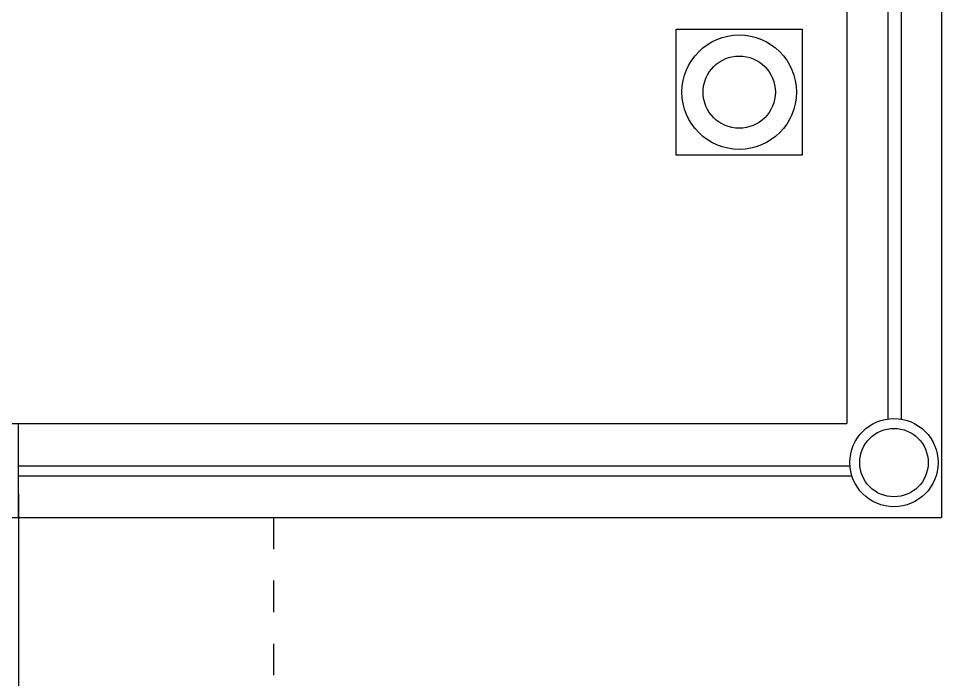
# Model space of a CAD drawing. Extents: x 152 to 700, y -120 to 84.
# Drawn here: x 230.839 to 233.764, y 17.264 to 19.36 of the extents above; entities that cross this region are included whole.
import ezdxf

# ---------------------------------------------------------------- set-up
doc = ezdxf.new("R2010")
doc.units = 0
doc.header["$LTSCALE"] = 0.03
doc.linetypes.add('DASHDOT', pattern=[25.4, 12.7, -6.35, 0, -6.35])
doc.layers.get('0').update_dxf_attribs({"linetype": 'CONTINUOUS'})
for name, color, linetype in [('CALIDAD', 30, 'CONTINUOUS'), ('EJES', 8, 'DASHDOT'), ('MUEBLES', 8, 'CONTINUOUS'), ('VENTANAS', 4, 'CONTINUOUS')]:
    doc.layers.add(name, color=color, linetype=linetype)

msp = doc.modelspace()

# ---------------------------------------------------------------- linework, layer by layer
at = {"ltscale": 0.03}
for p, q in [((233.7642, 26.1028), (233.7642, 17.7778)), ((233.4642, 22.8528), (233.4642, 18.0761)), ((228.5392, 18.0761), (233.4642, 18.0761)), ((230.8392, 17.7778), (230.8392, 18.0761)), ((228.5392, 17.7778), (233.4642, 17.7778)), ((233.4642, 17.7778), (233.7642, 17.7778))]:
    msp.add_line(p, q, dxfattribs=at)
msp.add_circle((233.6134, 17.9518), 0.1399, dxfattribs=at)
at = {"layer": 'CALIDAD', "ltscale": 0.03}
msp.add_circle((233.6134, 17.9518), 0.1085, dxfattribs=at)
at = {"layer": 'EJES', "ltscale": 0.03}
msp.add_line((231.6467, 17.7778), (231.6467, 14.1138), dxfattribs=at)
at = {"layer": 'MUEBLES', "ltscale": 0.03}
msp.add_line((230.8392, 17.8528), (230.8392, 15.1528), dxfattribs=at)
at = {"layer": 'MUEBLES', "color": 8}
msp.add_lwpolyline([(232.923, 18.926), (232.923, 19.326), (233.323, 19.326), (233.323, 18.926)], close=True, dxfattribs=at)
for radius in [0.1815, 0.1145]:
    msp.add_circle((233.123, 19.126), radius, dxfattribs=at)
at = {"layer": 'VENTANAS', "ltscale": 0.03}
for p, q in [((233.594, 21.0085), (233.594, 18.0903)), ((233.6366, 21.0085), (233.6366, 18.0897)), ((230.8392, 17.9417), (233.4739, 17.9417)), ((230.8392, 17.91), (233.4799, 17.91))]:
    msp.add_line(p, q, dxfattribs=at)

doc.saveas('drawing.dxf')
